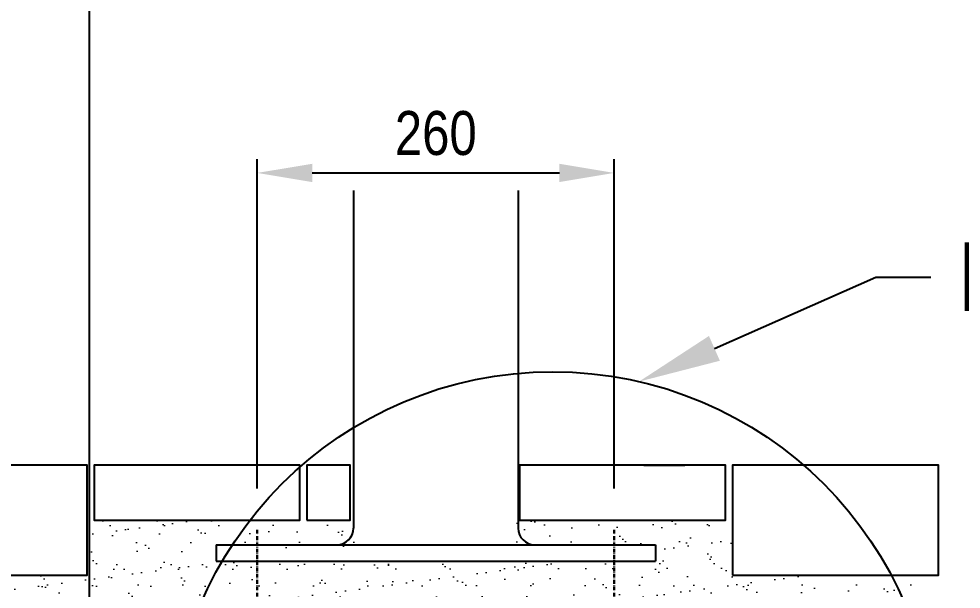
# Model space of a CAD drawing. Header units: millimetres. Extents: x 5064 to 11004, y 3085 to 7285.
# Drawn here: x 5413 to 6099, y 5370 to 5785 of the extents above; entities that cross this region are included whole.
import ezdxf
from ezdxf import colors
from ezdxf.entities.mleader import LeaderData, LeaderLine
from ezdxf.math import Vec2, Vec3

# ---------------------------------------------------------------- set-up
doc = ezdxf.new("R2010")
doc.units = ezdxf.units.MM
doc.header["$LTSCALE"] = 0.3
doc.linetypes.add('DashDot', pattern=[15, 9, -3, 0, -3])
doc.layers.add('Nekreslit', color=6, linetype='Continuous', plot=False)
doc.layers.add('SRAFY', color=251, linetype='Continuous', lineweight=13)
doc.styles.add('SEACAD_Arial', font='arial.ttf', dxfattribs={"width": 0.8})
doc.dimstyles.new('ISO-25', dxfattribs={"dimtxt": 1.6, "dimasz": 2, "dimexe": 0.5, "dimexo": 1.5, "dimtad": 1, "dimdec": 0, "dimtxsty": 'SEACAD_Arial', "dimcen": 2, "dimadec": 0, "dimazin": 0, "dimtfac": 1, "dimtdec": 0, "dimtmove": 0, "dimatfit": 3, "dimfxl": 1, "dimarcsym": 0})

# ---------------------------------------------------------------- blocks, each defined once
blk = doc.blocks.new('*D143')
at = {"color": 0, "lineweight": -2, "transparency": 16777216}
for p, q in [((5586.78, 5443.42), (5586.78, 5683.25)), ((5846.78, 5443.42), (5846.78, 5683.25)), ((5626.78, 5673.25), (5806.78, 5673.25))]:
    blk.add_line(p, q, dxfattribs=at)
at = {"color": 0, "transparency": 16777216}
for points in [[(5626.78, 5679.91), (5626.78, 5666.58), (5586.78, 5673.25)], [(5806.78, 5679.91), (5806.78, 5666.58), (5846.78, 5673.25)]]:
    blk.add_solid(points, dxfattribs=at)
at = {"layer": 'Defpoints', "color": 0, "transparency": 16777216}
for p in [(5846.78, 5673.25), (5586.78, 5413.42), (5846.78, 5413.42)]:
    blk.add_point(p, dxfattribs=at)
at = {"color": 0, "transparency": 16777216, "insert": (5716.78, 5702.08), "char_height": 32, "attachment_point": 5, "style": 'SEACAD_Arial'}
blk.add_mtext('260', dxfattribs=at)

msp = doc.modelspace()

# ---------------------------------------------------------------- hatches: boundary and pattern name
at = {"layer": 'SRAFY'}
h = msp.add_hatch(dxfattribs=at)
h.set_pattern_fill('AR-SAND', color=256, scale=0.5)
h.set_pattern_definition([(37.5, (-162.261, 4e-12), (-0.800016, 24.47066), [0, -19.304, 0, -21.59, 0, -20.6375]), (7.5, (-162.26, 4e-12), (22.47616, 35.84126), [0, -10.414, 0, -17.399, 0, -6.6675]), (327.5, (-177.882, 4e-12), (39.54962, 0.07186), [0, -6.35, 0, -22.86, 0, -29.845]), (317.5, (-177.882, 4e-12), (38.17782, 11.14647), [0, -3.175, 0, -14.986, 0, -17.145])])
h.paths.add_polyline_path([(5556.78, 5400.46), (5657.78, 5400.46), (5661.78, 5404.46), (5661.78, 5420.45), (5462.84, 5420.45), (5462.84, 5380.45), (5312.83, 5380.45), (5312.83, 5360.45), (5416.78, 5360.45), (5586.78, 5360.46), (5586.78, 5390.46), (5556.78, 5390.46)])
h.paths.add_polyline_path([(5716.78, 5388.46), (5663.78, 5388.46), (5663.78, 5390.46), (5586.78, 5390.46), (5586.78, 5360.46), (5716.78, 5360.48)])
h.paths.add_polyline_path([(5846.78, 5390.46), (5769.78, 5390.46), (5769.78, 5388.46), (5716.78, 5388.46), (5716.78, 5360.48), (5846.78, 5360.49)])
h.paths.add_polyline_path([(6082.84, 5380.45), (5932.84, 5380.45), (5932.84, 5420.45), (5846.78, 5420.45), (5846.78, 5400.46), (5876.78, 5400.46), (5876.78, 5390.46), (5846.78, 5390.46), (5846.78, 5360.49), (6016.78, 5360.51), (6082.84, 5360.46)])
h.paths.add_polyline_path([(5846.78, 5413.42), (5846.78, 5420.45), (5771.78, 5420.45), (5771.78, 5404.46), (5775.78, 5400.46), (5846.78, 5400.46)])

# ---------------------------------------------------------------- linework, layer by layer
for p, q in [((5656.78, 5660.46), (5656.78, 5414.46)), ((5656.78, 5660.46), (5656.78, 5460.46)), ((5656.78, 5660.45), (5656.78, 5450.46)), ((5776.78, 5660.46), (5776.78, 5414.46)), ((5868.21, 5460.44), (5898.21, 5460.44)), ((5556.78, 5402.46), (5556.78, 5390.46)), ((5556.78, 5402.46), (5876.78, 5402.46)), ((5876.78, 5402.46), (5876.78, 5390.46)), ((5556.78, 5390.46), (5876.78, 5390.46)), ((5824.28, 5390.46), (5869.28, 5390.46))]:
    msp.add_line(p, q)
at = {"linetype": 'DashDot', "lineweight": 30}
for p, q in [((5586.78, 5413.42), (5586.78, 5213.09)), ((5846.78, 5413.42), (5846.78, 5213.09))]:
    msp.add_line(p, q, dxfattribs=at)
for points in [[(5312.84, 5380.45), (5462.84, 5380.45), (5462.84, 5460.45), (5312.84, 5460.45)], [(5932.84, 5380.45), (6082.84, 5380.45), (6082.84, 5460.45), (5932.84, 5460.45)]]:
    msp.add_lwpolyline(points, close=True)
for points in [[(5617.84, 5420.45), (5617.84, 5460.45), (5467.84, 5460.45), (5467.84, 5420.45), (5617.84, 5420.45), (5617.84, 5420.45)], [(5622.84, 5420.45), (5622.84, 5420.45), (5654.48, 5420.45), (5654.48, 5460.45), (5622.84, 5460.45), (5622.84, 5420.45)], [(5777.84, 5420.45), (5777.84, 5420.45), (5927.84, 5420.45), (5927.84, 5460.45), (5777.84, 5460.45), (5777.84, 5420.45)]]:
    msp.add_lwpolyline(points)
for centre, radius in [((5802.02, 5249.43), 279.02), ((5883.21, 5460.44), 0.01)]:
    msp.add_circle(centre, radius)
for centre, start, end in [((5644.78, 5414.46), 270, 0), ((5788.78, 5414.46), 180, 270)]:
    msp.add_arc(centre, 12, start, end)
at = {"layer": 'Nekreslit'}
msp.add_lwpolyline([(5464.41, 3285.28), (9504.41, 3285.28), (9504.41, 6885.28), (5464.41, 6885.28)], close=True, dxfattribs=at)

# ---------------------------------------------------------------- dimensions: what is measured, and where the dimension line sits
dim = msp.add_linear_dim(base=(5846.78, 5673.25), p1=(5586.78, 5413.42), p2=(5846.78, 5413.42), dimstyle='ISO-25')
dim.commit()
dim.dimension.update_dxf_attribs({"geometry": '*D143', "text_midpoint": (5716.78, 5702.08)})

# ---------------------------------------------------------------- leaders
ml = msp.add_multileader_mtext('Standard')
ml.set_content('Detail 1', color=256, style='SEACAD_Arial')
ml.set_leader_properties(lineweight=-3)
ml.build(insert=Vec2(0, 0))
ml.multileader.update_dxf_attribs({"text_right_attachment_type": 6, "dogleg_length": 2, "arrow_head_size": 60, "scale": 20})
ctx = ml.context
ctx.base_point, ctx.scale, ctx.char_height, ctx.arrow_head_size, ctx.landing_gap_size, ctx.plane_origin = Vec3(6077.32, 5597.3), 20, 50, 60, 20, Vec3(7484.53, 5487.1)
ctx.right_attachment = 6
notes = []
notes.append((ctx, [(0, (1, 1, 0), (6037.32, 5597.3), (1, 0), 40, [(0, [(5864.8, 5521.3)], 0, [])])]))
ctx.mtext.insert, ctx.mtext.flow_direction = Vec3(6097.32, 5622.71), 5
for ctx, leaders in notes:
    for number, flags, end, landing, length, lines in leaders:
        leader = LeaderData()
        leader.index, (leader.has_last_leader_line, leader.has_dogleg_vector, leader.attachment_direction) = number, flags
        leader.last_leader_point, leader.dogleg_vector, leader.dogleg_length = Vec3(end), Vec3(landing), length
        for number, points, colour, breaks in lines:
            line = LeaderLine()
            line.index, line.vertices, line.color, line.breaks = number, Vec3.list(points), colors.encode_raw_color(colour), breaks
            leader.lines.append(line)
        ctx.leaders.append(leader)

doc.saveas('drawing.dxf')
